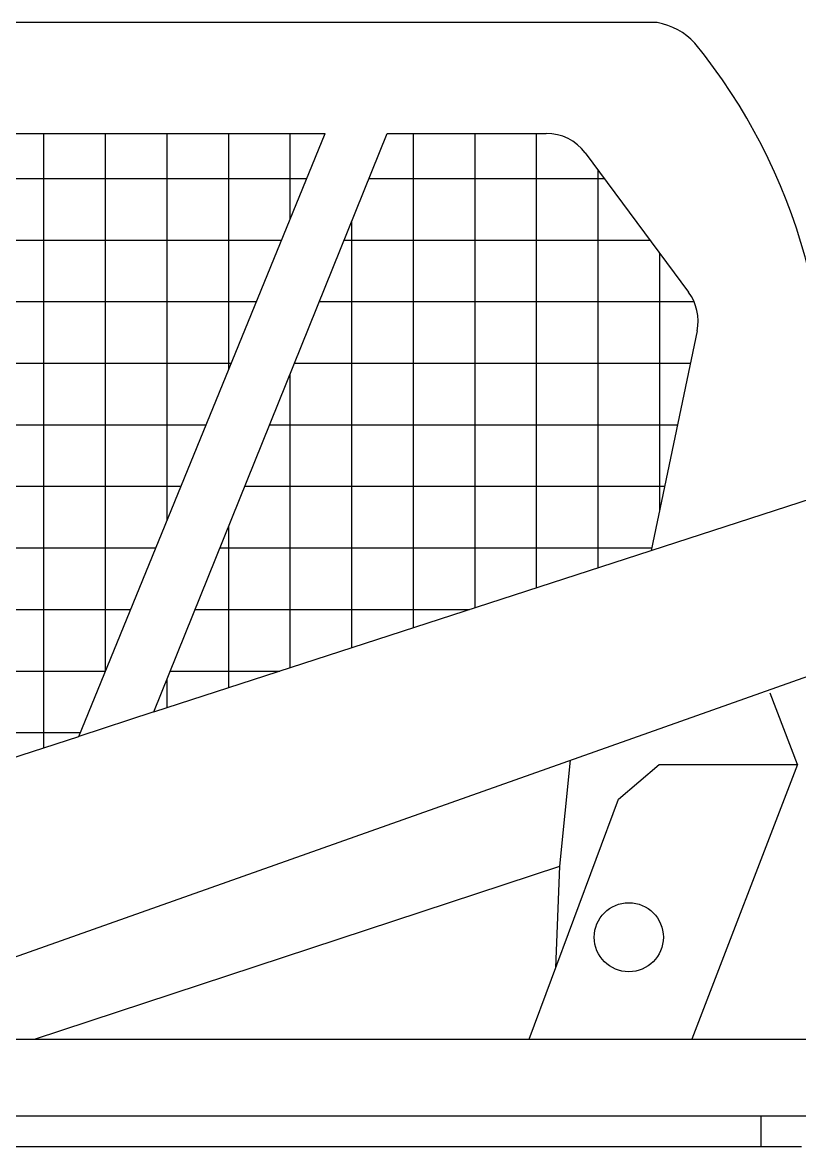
# Model space of a CAD drawing. Extents: x -121210 to 57230, y 84783 to 157800.
# Drawn here: x -30671 to -29877, y 120426 to 121575 of the extents above; entities that cross this region are included whole.
import ezdxf

# ---------------------------------------------------------------- set-up
doc = ezdxf.new("R2010")
doc.units = 0
doc.header["$MEASUREMENT"] = 0
doc.layers.get('0').update_dxf_attribs({"linetype": 'CONTINUOUS'})
pattern_1 = [(180, (14714.15, 6615.49), (0, 125.8469), []), (90, (14714.15, 6615.49), (125.8469, 8e-15), [])]

# ---------------------------------------------------------------- blocks, each defined once
blk = doc.blocks.new('A$C08295C3F')
h = blk.add_hatch()
h.set_pattern_fill('NET', color=256, scale=39.636823, style=0)
h.set_pattern_definition(pattern_1)
edge = h.paths.add_edge_path()
edge.add_line((3019.5, 3663.8), (3704.9, 3663.8))
edge.add_line((3201.6, 2431.2), (3704.9, 3663.8))
edge.add_arc((3019.5, 3564.8), 99, 90, 165.1914)
edge.add_line((2563.3, 2226.5), (2923.8, 3590.1))
edge.add_line((2562.5, 2223.5), (3201.6, 2431.2))
h = blk.add_hatch()
h.set_pattern_fill('NET', color=256, scale=39.636823, style=0)
h.set_pattern_definition(pattern_1)
edge = h.paths.add_edge_path()
edge.add_line((4236.3, 3623.8), (4447.5, 3339.2))
edge.add_arc((4368.1, 3280.2), 99, -11.7745, 36.5879, ccw=False)
edge.add_line((4465, 3260), (4371.5, 2811.5))
edge.add_line((4371.5, 2811.5), (3354.9, 2481.1))
edge.add_line((3354.9, 2481.1), (3831.8, 3663.8))
edge.add_line((3831.8, 3663.8), (4156.8, 3663.8))
edge.add_arc((4156.8, 3564.8), 99, 36.5879, 90, ccw=False)
for p, q in [((4383.7, 3890.4), (2488.1, 3890.4)), ((3019.5, 3663.8), (3704.9, 3663.8)), ((3201.6, 2431.2), (3704.9, 3663.8)), ((3354.9, 2481.1), (3831.8, 3663.8)), ((3831.8, 3663.8), (4156.8, 3663.8)), ((4236.3, 3623.8), (4447.5, 3339.2)), ((4465, 3260), (4371.5, 2811.5)), ((4371.5, 2811.5), (4849.6, 2966.9)), ((3354.9, 2481.1), (4371.5, 2811.5)), ((2950, 1937.7), (4849.6, 2610.3)), ((4670.3, 2373.6), (4614.2, 2519.9)), ((3354.9, 2481.1), (3201.6, 2431.2)), ((2562.5, 2223.5), (3201.6, 2431.2)), ((4184.2, 2165.9), (4206.4, 2382.6)), ((4304.7, 2303), (4387.8, 2373.6)), ((4387.8, 2373.6), (4670.3, 2373.6)), ((4670.3, 2373.6), (4454.3, 1812.4)), ((4121.9, 1812.4), (4304.7, 2303)), ((3110.7, 1812.4), (4184.2, 2165.9)), ((4176.2, 1958.2), (4184.2, 2165.9)), ((2929.7, 1812.4), (4803.5, 1812.4)), ((2331.1, 1655.5), (4712.2, 1655.5)), ((4596.3, 1592.9), (4596.3, 1655.5)), ((2377.1, 1592.9), (4678.5, 1592.9))]:
    blk.add_line(p, q)
blk.add_circle((4325.5, 2020.6), 70.6)
for centre, radius, start, end in [((4358.4, 3753.4), 139.2, 42.867, 79.5332), ((3534.3, 3094), 1194.4, 351.6562, 39.1554), ((4156.8, 3564.8), 99, 36.5879, 90), ((4368.1, 3280.2), 99, 348.2255, 36.5879)]:
    blk.add_arc(centre, radius, start, end)

msp = doc.modelspace()

# ---------------------------------------------------------------- block references
at = {"xscale": 0.5, "yscale": 0.5, "zscale": 0.5}
msp.add_blockref('A$C08295C3F', (-32213.8, 119629.3), dxfattribs=at)

doc.saveas('drawing.dxf')
